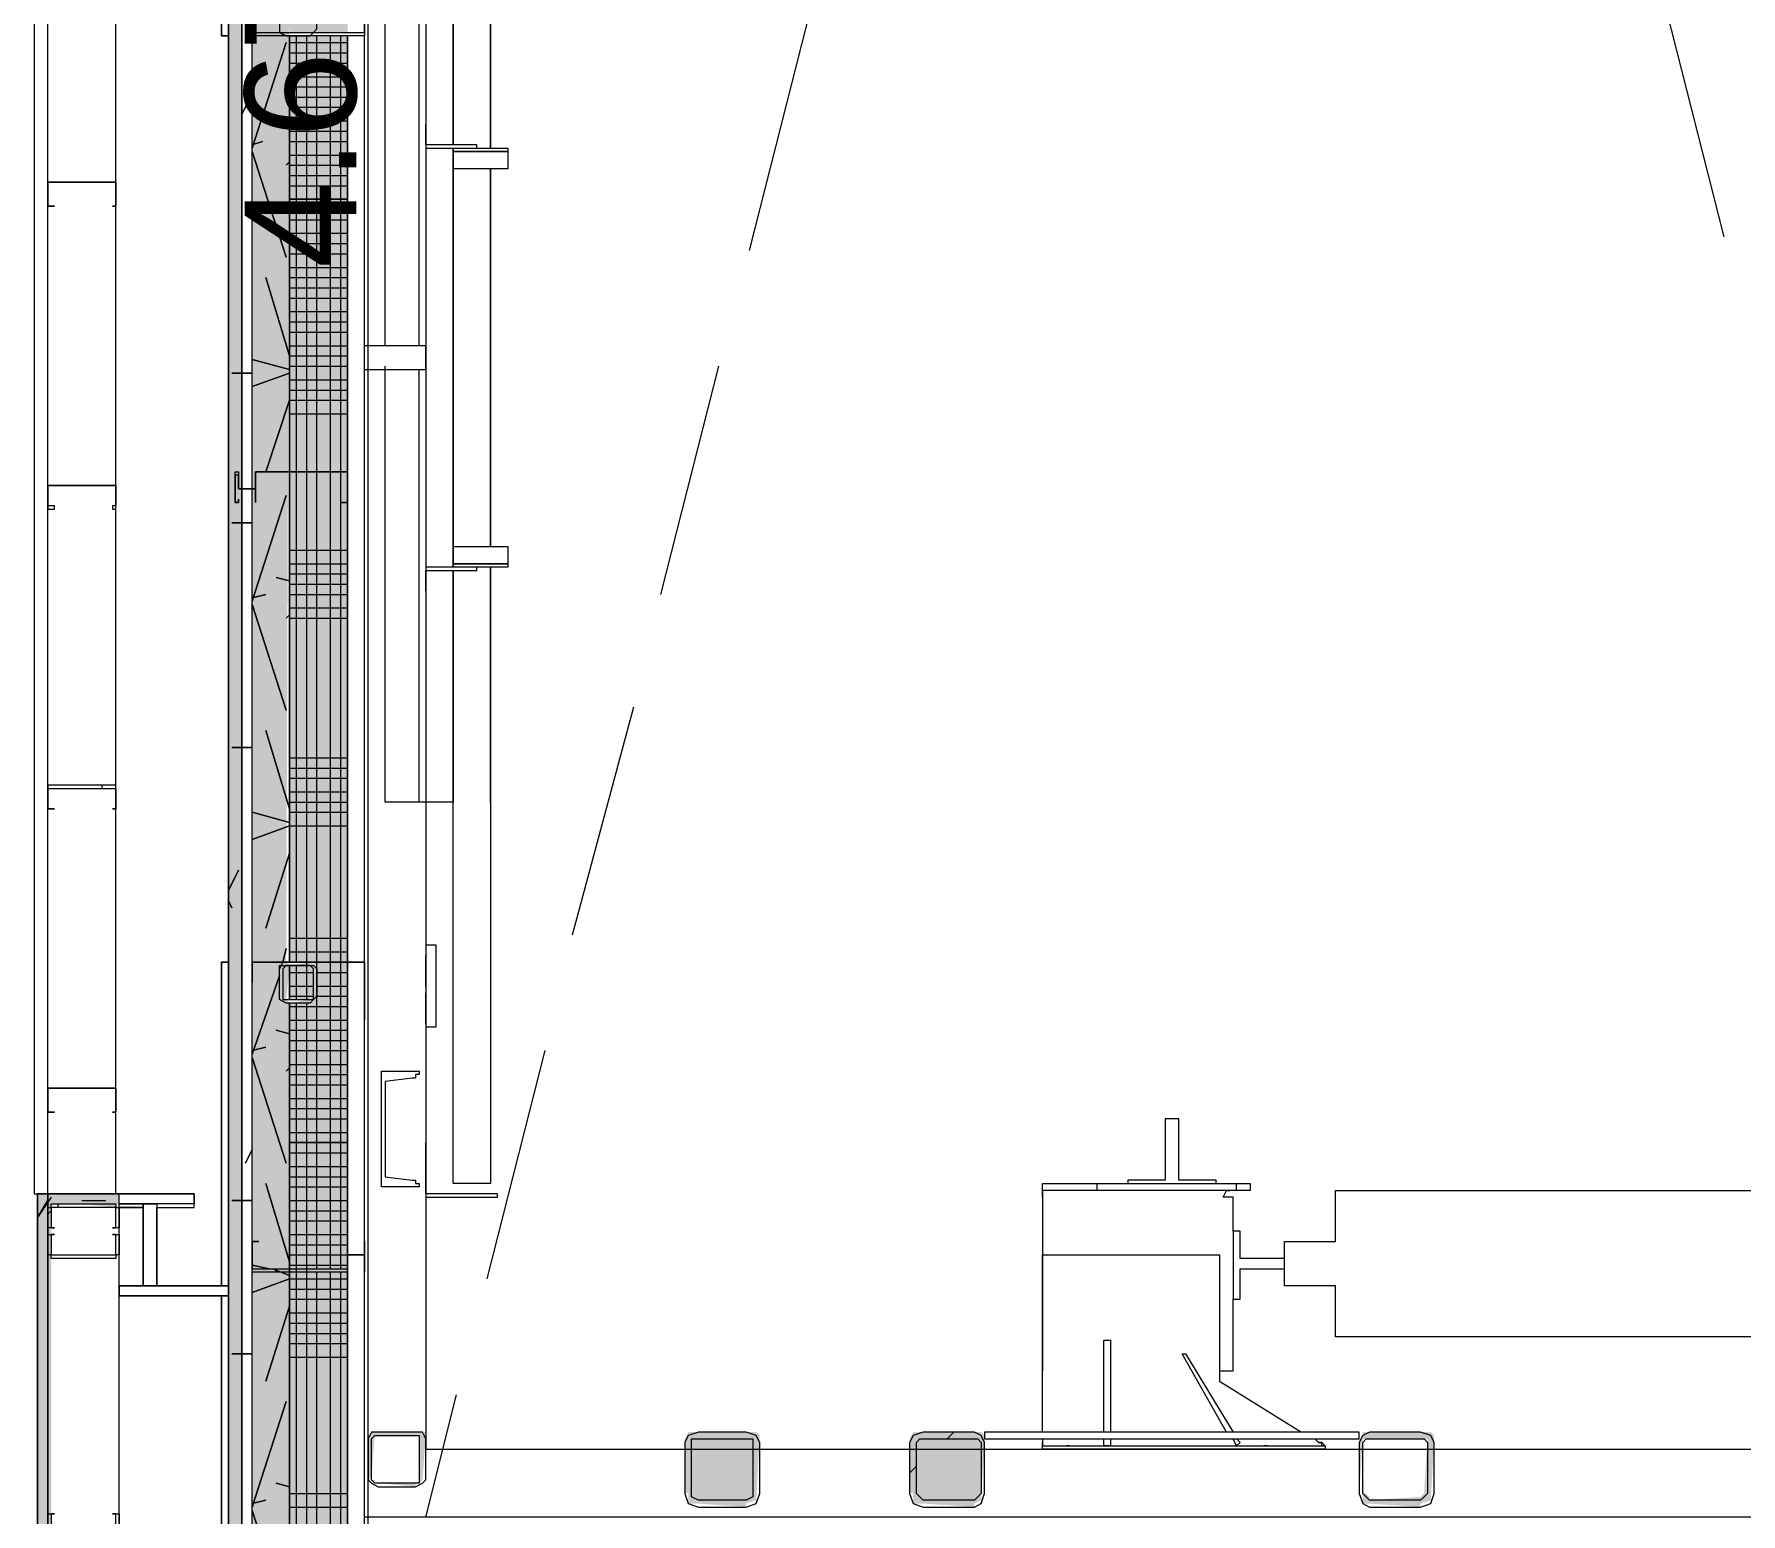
# Model space of a CAD drawing. Header units: metres. Extents: x -2 to 237, y -8 to 52.
# Drawn here: x 41.141 to 43.437, y 24.779 to 26.77 of the extents above; entities that cross this region are included whole.
import ezdxf

# ---------------------------------------------------------------- set-up
doc = ezdxf.new("R2010")
doc.units = ezdxf.units.M
doc.layers.add('HVAC - Ductos', color=5, linetype='Continuous', lineweight=0)
doc.layers.add('PDF3_Text', color=7, linetype='Continuous', lineweight=0)
doc.layers.add('PDF3_Geometry', color=7, linetype='Continuous', lineweight=0, true_color=0xaaaaaa)
doc.layers.add('PDF3_Solid Fills', color=7, linetype='Continuous', lineweight=0, true_color=0xffffff)
doc.styles.add('PDF Helvetica', font='')
doc.styles.get('PDF Helvetica').set_extended_font_data('Helvetica')

msp = doc.modelspace()

# ---------------------------------------------------------------- hatches: boundary and pattern name
at = {"layer": 'PDF3_Solid Fills', "lineweight": 0, "transparency": 33554559}
for points in [[(41.4202, 24.0086), (41.4202, 34.1699), (41.4019, 34.1699), (41.4019, 24.0086)], [(41.4843, 24.0728), (41.4843, 25.4661), (41.4798, 25.4707), (41.4843, 25.5166), (41.4798, 25.5211), (41.4843, 26.8182), (41.4798, 26.8228), (41.4843, 28.3353), (41.4798, 28.3399), (41.4843, 29.5499), (41.4798, 29.5545), (41.4843, 29.5958), (41.4798, 29.6004), (41.4843, 31.0578), (41.4798, 31.0624), (41.4843, 31.1037), (41.4798, 31.1083), (41.4843, 32.3595), (41.4798, 32.3641), (41.4843, 32.4053), (41.4798, 32.4099), (41.4843, 34.1012), (41.4339, 34.1012), (41.4339, 24.0728)], [(41.4843, 24.0728), (41.4843, 25.4661), (41.4798, 25.4707), (41.4843, 25.5166), (41.4798, 25.5211), (41.4843, 26.8182), (41.4798, 26.8228), (41.4843, 28.3353), (41.4798, 28.3399), (41.4843, 29.5499), (41.4798, 29.5545), (41.4843, 29.5958), (41.4798, 29.6004), (41.4843, 31.0578), (41.4798, 31.0624), (41.4843, 31.1037), (41.4798, 31.1083), (41.4843, 32.3595), (41.4798, 32.3641), (41.4843, 32.4053), (41.4798, 32.4099), (41.4843, 34.1012), (41.4339, 34.1012), (41.4339, 24.0728)], [(41.1635, 25.1957), (41.2551, 25.1957), (41.2551, 25.2094), (41.1452, 25.2094), (41.1452, 23.9948), (41.2506, 23.9948), (41.2506, 24.0086), (41.1635, 24.0086)], [(42.1168, 24.884), (42.1122, 24.8886), (42.0206, 24.8886), (42.016, 24.8794), (42.016, 24.8061), (42.0206, 24.8061), (42.0206, 24.7924), (42.0344, 24.7924), (42.0985, 24.7878), (42.0985, 24.7924), (42.1122, 24.797)], [(42.4194, 24.884), (42.4148, 24.8886), (42.3231, 24.8886), (42.3185, 24.8794), (42.3185, 24.8061), (42.3231, 24.8061), (42.3231, 24.7924), (42.3369, 24.7924), (42.4056, 24.7878), (42.4056, 24.7924), (42.4148, 24.797)]]:
    msp.add_hatch(color=256, dxfattribs=at).paths.add_polyline_path(points)
h = msp.add_hatch(color=256, dxfattribs=at)
h.paths.add_polyline_path([(41.5119, 29.6004), (41.4843, 29.5958), (41.4843, 29.5545), (41.5119, 29.5545), (41.4843, 29.5499), (41.4843, 28.3399), (41.5119, 28.3399), (41.4843, 28.3353), (41.4843, 26.8228), (41.5119, 26.8228), (41.4843, 26.8182), (41.4843, 26.7724), (41.5622, 26.7724), (41.5622, 34.0279), (41.4843, 34.0279), (41.4843, 32.4099), (41.5119, 32.4099), (41.4843, 32.4053), (41.4843, 32.3641), (41.5119, 32.3641), (41.4843, 32.3595), (41.4843, 31.1083), (41.5119, 31.1083), (41.4843, 31.1037), (41.4843, 31.0624), (41.5119, 31.0624), (41.4843, 31.0578), (41.4843, 29.6004)])
h.paths.add_polyline_path([(41.5119, 25.4707), (41.4843, 25.4661), (41.4843, 24.1506), (41.5622, 24.1506), (41.5622, 26.7678), (41.4843, 26.7678), (41.4843, 25.5211), (41.5119, 25.5211), (41.4843, 25.5166), (41.4843, 25.4707)])
h = msp.add_hatch(color=256, dxfattribs=at)
h.paths.add_polyline_path([(41.5119, 29.6004), (41.4843, 29.5958), (41.4843, 29.5545), (41.5119, 29.5545), (41.4843, 29.5499), (41.4843, 28.3399), (41.5119, 28.3399), (41.4843, 28.3353), (41.4843, 26.8228), (41.5119, 26.8228), (41.4843, 26.8182), (41.4843, 26.7724), (41.5622, 26.7724), (41.5622, 34.0279), (41.4843, 34.0279), (41.4843, 32.4099), (41.5119, 32.4099), (41.4843, 32.4053), (41.4843, 32.3641), (41.5119, 32.3641), (41.4843, 32.3595), (41.4843, 31.1083), (41.5119, 31.1083), (41.4843, 31.1037), (41.4843, 31.0624), (41.5119, 31.0624), (41.4843, 31.0578), (41.4843, 29.6004)])
h.paths.add_polyline_path([(41.5119, 25.4707), (41.4843, 25.4661), (41.4843, 24.1506), (41.5622, 24.1506), (41.5622, 26.7678), (41.4843, 26.7678), (41.4843, 25.5211), (41.5119, 25.5211), (41.4843, 25.5166), (41.4843, 25.4707)])
h = msp.add_hatch(color=256, dxfattribs=at)
h.paths.add_polyline_path([(41.2506, 25.1911), (41.2506, 25.1957), (41.2048, 25.1957)])
h.paths.add_polyline_path([(41.1635, 25.1911), (41.1589, 25.1911), (41.1589, 25.1636), (41.1589, 25.1636)])
h = msp.add_hatch(color=256, dxfattribs=at)
h.paths.add_polyline_path([(41.5943, 24.8244), (41.5989, 24.8198), (41.5989, 24.8244)])
h.paths.add_polyline_path([(41.6631, 24.8244), (41.6677, 24.888), (41.6677, 24.8886), (41.5943, 24.8886), (41.5898, 24.884), (41.5898, 24.8244), (41.5943, 24.829), (41.5989, 24.884), (41.6585, 24.884), (41.6585, 24.8198)])
h.paths.add_polyline_path([(41.6035, 24.8198), (41.6537, 24.8153), (41.6539, 24.8153), (41.6539, 24.8198)])
h = msp.add_hatch(color=256, dxfattribs=at)
h.paths.add_polyline_path([(42.9281, 24.8794), (42.9235, 24.8794), (42.9235, 24.8061)])
h.paths.add_polyline_path([(43.0244, 24.884), (43.0198, 24.8886), (42.9281, 24.8886), (42.9281, 24.8794), (43.0152, 24.8794), (43.0106, 24.8061), (43.006, 24.8015), (42.9372, 24.797), (42.9372, 24.8015), (42.9327, 24.8061), (42.9281, 24.8061), (42.9281, 24.7924), (42.9372, 24.7924), (43.006, 24.7878), (43.006, 24.7924), (43.0198, 24.797)])

# ---------------------------------------------------------------- linework, layer by layer
at = {"layer": 'HVAC - Ductos', "lineweight": 0}
msp.add_lwpolyline([(41.5898, 24.2057), (41.5898, 29.1099), (41.5898, 33.8812)], dxfattribs=at)
at = {"layer": 'PDF3_Geometry', "lineweight": 0}
for points in [[(41.2506, 32.6575), (41.2506, 32.6757), (41.2552, 32.6757), (41.2552, 34.1653), (41.2552, 34.1837), (41.2552, 34.1653), (41.2552, 32.6849), (41.2552, 32.6712), (41.2552, 32.6666), (41.1452, 32.6666), (41.1452, 34.1837), (41.1589, 34.1837), (41.1452, 34.1837), (41.1452, 32.6757), (41.1406, 32.6757), (41.1406, 25.2094), (41.2506, 25.2094), (41.2506, 25.3194)], [(41.5119, 34.1837), (41.4019, 34.1837), (41.4019, 34.005), (41.4019, 24.1736), (41.4019, 23.9902), (44.8348, 23.9902), (45.4077, 23.9902), (45.4077, 24.0086), (44.8623, 24.0086)], [(41.4019, 23.9948), (41.4019, 34.1837), (41.4019, 23.9948)], [(44.8348, 24.0086), (41.4202, 24.0086), (41.4202, 24.0224), (41.5852, 24.0224), (42.1627, 24.0224), (41.5852, 24.0224), (41.4339, 24.0224), (41.4339, 24.0728), (41.4339, 24.1736), (41.4339, 34.005), (41.4339, 34.1012), (41.4339, 34.1516), (42.1214, 34.1516), (41.4202, 34.1516), (41.4202, 34.1699), (44.8027, 34.1699), (44.8027, 34.1516), (44.601, 34.1516)], [(45.7882, 24.0086), (45.7882, 23.9902), (45.4077, 23.9902), (45.4077, 24.0086), (44.8348, 24.0086), (44.8348, 23.9948), (44.8348, 23.9994), (44.8348, 24.0086), (41.4202, 24.0086), (41.4202, 24.0224), (41.4202, 24.1736), (41.4202, 34.005), (41.4202, 34.1516), (41.4202, 34.1699), (44.6515, 34.1699), (44.8027, 34.1699), (44.8165, 34.1699)], [(42.1627, 24.0224), (41.5852, 24.0224), (41.4339, 24.0224), (41.4339, 24.0728), (41.5852, 24.0728), (44.6515, 24.0728), (44.8348, 24.0728), (44.8348, 24.0224), (44.8348, 24.0728), (44.6515, 24.0728), (41.5852, 24.0728), (41.4843, 24.0728), (41.4843, 24.1506), (41.4843, 24.1736), (41.4843, 24.4944), (41.4843, 24.0728), (41.4339, 24.0728), (41.4339, 34.1012), (41.4843, 34.1012), (41.4843, 33.5375), (41.4843, 32.9279), (41.4843, 32.4099)], [(44.6515, 34.0279), (44.6515, 24.1736), (44.6744, 24.1736), (44.6744, 24.3799), (44.6744, 24.1736), (44.6744, 24.1506), (44.6515, 24.1506), (41.5852, 24.1506), (41.5622, 24.1506), (41.5622, 24.1736), (41.5852, 24.1736), (41.5852, 25.4432)], [(41.4019, 34.005), (41.4019, 24.1736)], [(41.2552, 25.1957), (41.2872, 25.1957), (41.2872, 25.1911), (41.2552, 25.1911), (41.2552, 25.2094), (41.1589, 25.2094), (41.1589, 32.6757), (41.1452, 32.6757)], [(41.4019, 26.7678), (41.4019, 28.3399), (41.4019, 26.7678)], [(41.4019, 26.7678), (41.4019, 28.3399), (41.4019, 26.7678)], [(41.4019, 26.7678), (41.4019, 28.3399), (41.4019, 26.7678)], [(41.4019, 26.7678), (41.4019, 28.3399), (41.4019, 26.7678)], [(41.7548, 26.919), (41.7548, 26.6166), (41.7548, 27.4461), (41.7043, 27.4461), (41.7043, 26.6211), (41.7043, 26.9374), (41.6585, 26.9374), (41.6585, 26.887)], [(41.6585, 26.3507), (41.6585, 26.9374), (41.7043, 26.9374), (41.7043, 27.4094)], [(41.7548, 26.9328), (41.7548, 26.6166), (41.7548, 27.4094)], [(41.2506, 26.5661), (41.2506, 26.942)], [(41.6127, 26.3507), (41.6127, 26.8686)], [(43.336, 26.8044), (43.414, 26.4974)], [(42.1031, 26.479), (42.181, 26.7862)], [(41.4843, 24.4944), (41.4843, 24.1506), (41.5622, 24.1506), (41.5622, 25.5211), (41.5622, 26.1811), (41.5622, 26.7678)], [(41.4843, 25.5211), (41.4843, 26.1811), (41.4843, 26.7678)], [(41.5852, 24.609), (41.5852, 24.5906), (41.5852, 24.609), (41.5852, 24.6228), (41.5622, 24.6228), (41.5622, 24.1736), (41.5622, 25.5211), (41.5622, 26.1811), (41.5622, 26.7678), (41.5622, 26.1811), (41.5622, 25.5211), (41.5622, 24.7511), (41.5852, 24.7511)], [(41.5852, 25.5211), (41.5852, 26.7678)], [(41.5852, 25.5211), (41.5852, 26.7678)], [(41.7548, 26.0803), (41.7548, 26.589)], [(41.7548, 26.589), (41.7548, 26.0803)], [(41.2506, 26.1628), (41.2506, 26.5386)], [(41.6677, 26.3461), (41.6677, 26.3416), (41.6677, 26.337), (41.6677, 26.3324), (41.6677, 26.3278), (41.6677, 26.3324), (41.6677, 26.337), (41.6677, 26.3416), (41.6677, 26.3461), (41.6677, 26.3507), (41.5852, 26.3507)], [(41.5852, 26.3186), (41.6677, 26.3186), (41.6677, 26.3232), (41.6677, 26.3278), (41.6677, 26.3232)], [(41.6585, 25.7366), (41.6127, 25.7366), (41.6127, 26.3232)], [(41.7043, 25.2598), (41.7043, 25.7366), (41.6585, 25.7366), (41.6585, 26.3186)], [(41.7548, 26.337), (41.7548, 26.3232)], [(41.9839, 26.0161), (42.0619, 26.3232)], [(41.5302, 26.1811), (41.5348, 26.1811)], [(41.2506, 25.7549), (41.2506, 26.1307)], [(41.7548, 25.7366), (41.7548, 26.0528), (41.7548, 25.2232), (41.7043, 25.2232), (41.7043, 26.0482), (41.7043, 25.7366), (41.6585, 25.7366), (41.6585, 25.787)], [(41.7548, 25.7503), (41.7548, 26.0528), (41.7548, 25.7549), (41.7548, 26.0528), (41.7548, 25.2598)], [(41.8648, 25.5578), (41.9473, 25.8648)], [(41.2506, 25.3515), (41.2506, 25.7274)], [(41.6677, 25.544), (41.6677, 25.434)], [(41.4019, 25.0857), (41.4019, 25.5211), (41.4019, 25.0857)], [(41.4019, 25.0857), (41.4019, 25.5211), (41.4019, 25.0857)], [(41.4019, 25.0857), (41.4019, 25.5211), (41.4019, 25.0857)], [(41.4019, 25.0857), (41.4019, 25.5211), (41.4019, 25.0857)], [(41.4843, 25.4707), (41.4843, 25.5166)], [(41.6677, 25.4936), (41.6677, 25.489), (41.6677, 25.4936), (41.6677, 25.5257), (41.6677, 25.5302), (41.6677, 25.5257)], [(41.6677, 25.4432), (41.6677, 25.4386), (41.6677, 25.4432), (41.6677, 25.4753), (41.6677, 25.4799), (41.6677, 25.4753)], [(41.4843, 24.499), (41.4843, 25.1086), (41.4843, 25.4661)], [(43.8585, 24.774), (41.5852, 24.774), (41.5852, 25.4432)], [(41.7502, 25.0948), (41.8281, 25.402)], [(41.6677, 25.269), (41.6677, 25.2324), (41.6677, 25.269)], [(41.6677, 25.2324), (41.6677, 25.269)], [(41.6677, 25.2324), (41.6677, 25.269)], [(42.4973, 25.2049), (42.4973, 25.2186), (42.4973, 25.2232), (42.5064, 25.2232), (42.5706, 25.2232), (42.5706, 25.214)], [(42.7539, 25.159), (42.7539, 25.2049), (42.7494, 25.2049), (42.7448, 25.2049), (42.7402, 25.2049), (42.7448, 25.214), (42.7494, 25.214), (42.6898, 25.214), (42.6302, 25.214), (42.5706, 25.214), (42.5064, 25.214), (42.4973, 25.214), (42.4973, 25.2232), (42.5706, 25.2232), (42.7585, 25.2232), (42.7769, 25.2232), (42.7769, 25.214), (42.7585, 25.214), (42.5706, 25.214), (42.4973, 25.214), (42.4973, 25.2049), (42.4973, 24.9711)], [(42.7585, 25.214), (42.7585, 25.2232)], [(41.2552, 23.9948), (41.1589, 23.9948), (41.1452, 23.9948), (41.1452, 25.2094), (41.1589, 25.2094), (41.2552, 25.2094)], [(41.1452, 25.2094), (41.1452, 23.9948), (41.1452, 25.2094)], [(41.1589, 24.0086), (41.1589, 25.1911)], [(41.2552, 25.1911), (41.2872, 25.1911), (41.2872, 25.0857), (41.2872, 25.1911), (41.2872, 25.0857), (41.2552, 25.0857), (41.2552, 25.072), (41.4019, 25.072), (41.4019, 25.0857), (41.3056, 25.0857), (41.3056, 25.1911), (41.356, 25.1911), (41.356, 25.2094), (41.356, 25.1957), (41.3056, 25.1957), (41.3056, 25.1911), (41.356, 25.1911), (41.356, 25.1957), (41.2552, 25.1957), (41.2552, 25.2094), (41.356, 25.2094), (41.2552, 25.2094), (41.2506, 25.2094)], [(42.4973, 24.8886), (42.4973, 25.127), (42.7356, 25.127), (42.7356, 24.9574), (42.8456, 24.8886)], [(41.466, 25.104), (41.466, 25.1086)], [(41.5852, 25.1086), (41.5852, 25.104), (41.5852, 25.1086)], [(41.4019, 25.072), (41.4019, 23.9948), (41.4019, 25.072), (41.2552, 25.072), (41.2552, 25.0857), (41.2872, 25.0857), (41.3056, 25.0857), (41.4019, 25.0857)], [(41.2552, 25.072), (41.4019, 25.072), (41.2552, 25.072)], [(41.4019, 24.0086), (41.4019, 23.9948), (41.4019, 25.072), (41.4019, 23.9948), (41.4019, 23.9902), (41.4019, 23.9948), (41.4019, 24.0086), (41.4019, 24.1736), (41.4019, 24.0086), (41.4019, 23.9948), (41.4019, 25.072), (41.4019, 23.9948), (41.5119, 23.9948), (41.4019, 23.9948), (41.4019, 24.0086), (44.8348, 24.0086), (44.8348, 23.9948), (41.9106, 23.9948), (44.8348, 23.9948), (44.8348, 23.9902), (44.8348, 23.9948), (44.8348, 23.9994), (45.3619, 23.9994), (45.3619, 24.1094)], [(42.7356, 24.9711), (42.7402, 24.9711), (42.7448, 24.9711), (42.7494, 24.9711), (42.7539, 24.9711), (42.7539, 25.0674)], [(42.5798, 24.8886), (42.5798, 25.0124), (42.5889, 25.0124), (42.5889, 24.8886)], [(42.7448, 24.8886), (42.6852, 24.994), (42.6898, 24.994), (42.7539, 24.8886)], [(41.6677, 24.774), (41.7089, 24.939)], [(42.3689, 24.8794), (42.3781, 24.8886)], [(42.4973, 24.8794), (42.4973, 24.8748), (42.4973, 24.8702), (42.8777, 24.8702), (42.8777, 24.8657), (42.4973, 24.8657), (42.4973, 24.8702), (42.4973, 24.8748)], [(42.5294, 24.8702), (42.5339, 24.8702), (42.5294, 24.8702)], [(42.5889, 24.8794), (42.5889, 24.8702), (42.5798, 24.8702), (42.5798, 24.8794)], [(42.7585, 24.8794), (42.7631, 24.8748), (42.7585, 24.8702), (42.7539, 24.8794)], [(42.7998, 24.8702), (42.7952, 24.8702), (42.7998, 24.8702)], [(42.7998, 24.8702), (42.841, 24.8702)], [(42.5294, 24.8657), (42.5339, 24.8657), (42.5294, 24.8657)], [(42.841, 24.8657), (42.7998, 24.8657), (42.7952, 24.8657), (42.7998, 24.8657)], [(42.3185, 24.8336), (42.3277, 24.8428)]]:
    msp.add_lwpolyline(points, dxfattribs=at)
for points in [[(41.4202, 24.0086), (41.4202, 34.1699), (41.4019, 34.1699), (41.4019, 24.0086)], [(41.4202, 34.1516), (41.4202, 24.0224), (41.4339, 24.0224), (41.4339, 34.1516)], [(41.3927, 26.7678), (41.3927, 28.3399)], [(41.3927, 26.7678), (41.3927, 28.3399)], [(41.6677, 27.5653), (41.6677, 24.8657), (43.8585, 24.8657), (43.8585, 27.5653), (41.6677, 27.5653), (41.6677, 24.8657), (43.8585, 24.8657), (43.8585, 27.5653)], [(41.7548, 26.6166), (41.7548, 26.919)], [(41.4339, 26.7953), (41.4385, 26.7953), (41.4385, 26.7724), (41.5852, 26.7724), (41.5852, 26.8457), (41.5852, 26.7678), (41.4339, 26.7678)], [(41.4706, 26.8136), (41.4706, 26.777), (41.4706, 26.7724), (41.4798, 26.7678), (41.5119, 26.7678), (41.5165, 26.7724), (41.5211, 26.777), (41.5211, 26.8136), (41.5165, 26.8182), (41.5119, 26.8228), (41.4798, 26.8228), (41.4706, 26.8182)], [(41.3973, 26.7678), (41.3927, 26.7678), (41.3973, 26.7678), (41.4019, 26.7678), (41.3973, 26.7678), (41.3927, 26.7678)], [(41.4843, 25.5211), (41.4843, 26.1811), (41.4843, 26.7678), (41.4843, 26.1811)], [(41.7364, 26.6166), (41.7364, 26.6211), (41.6677, 26.6211), (41.6677, 26.6486), (41.6677, 26.6166)], [(41.7777, 26.589), (41.7043, 26.589), (41.7043, 26.612), (41.7043, 26.6166), (41.7777, 26.6166), (41.7777, 26.612)], [(41.7043, 26.6166), (41.7043, 26.0528)], [(41.7777, 26.612), (41.7043, 26.612)], [(41.2506, 26.5386), (41.2506, 26.5661), (41.2506, 26.5707), (41.1589, 26.5707), (41.1589, 26.5661), (41.1589, 26.5386), (41.1681, 26.5386), (41.1589, 26.5386), (41.1589, 26.5661), (41.1589, 26.5707), (41.2506, 26.5707), (41.2506, 26.5661), (41.2506, 26.5386), (41.2461, 26.5386)], [(41.7548, 26.337), (41.7548, 26.589)], [(41.7548, 26.0803), (41.7548, 26.589), (41.7548, 26.337), (41.7548, 26.0803), (41.7548, 26.3324)], [(41.4385, 26.1582), (41.4156, 26.1582), (41.4156, 26.1628), (41.4156, 26.1766), (41.411, 26.1766), (41.411, 26.1398), (41.4156, 26.1398), (41.4156, 26.1444), (41.4156, 26.1398), (41.411, 26.1398), (41.411, 26.1811), (41.4156, 26.1811), (41.4156, 26.1628), (41.4156, 26.1582), (41.4385, 26.1582), (41.4385, 26.1811), (41.5622, 26.1811), (41.5622, 26.1398), (41.5531, 26.1398), (41.5622, 26.1398), (41.5622, 26.1811), (41.4385, 26.1811), (41.4385, 26.1398)], [(41.2506, 26.1307), (41.2506, 26.1628), (41.1589, 26.1628), (41.1589, 26.1307), (41.1681, 26.1307), (41.1681, 26.1353), (41.1589, 26.1353), (41.1589, 26.1628), (41.2506, 26.1628), (41.2506, 26.1353), (41.2461, 26.1353), (41.2461, 26.1307)], [(41.7043, 26.0803), (41.7777, 26.0803), (41.7777, 26.0574), (41.7777, 26.0528), (41.7043, 26.0528), (41.7043, 26.0574)], [(41.7364, 26.0528), (41.6677, 26.0528), (41.6677, 26.0207), (41.6677, 26.0482), (41.7364, 26.0482)], [(41.7043, 26.0574), (41.7777, 26.0574)], [(41.2506, 25.7274), (41.2506, 25.7549), (41.2506, 25.7594), (41.1589, 25.7594), (41.1589, 25.7549), (41.1589, 25.7274), (41.1681, 25.7274), (41.1589, 25.7274), (41.1589, 25.7549), (41.2506, 25.7549), (41.2506, 25.7274), (41.2461, 25.7274)], [(41.6814, 25.434), (41.6814, 25.544), (41.6723, 25.544), (41.6677, 25.544), (41.6677, 25.434), (41.6723, 25.434)], [(41.3927, 25.0857), (41.3927, 25.5211)], [(41.4019, 25.5211), (41.3973, 25.5211), (41.3927, 25.5211), (41.3973, 25.5211), (41.3927, 25.5211), (41.3973, 25.5211)], [(41.3927, 25.0857), (41.3927, 25.5211)], [(41.4339, 25.5211), (41.4339, 25.4936), (41.4339, 25.5211), (41.5852, 25.5211), (41.5852, 25.4432), (41.5852, 25.5211)], [(41.4706, 25.512), (41.4706, 25.5166), (41.4798, 25.5166), (41.5119, 25.5166), (41.5165, 25.5166), (41.5211, 25.512), (41.5211, 25.4753), (41.5165, 25.4707), (41.5119, 25.4661), (41.4798, 25.4661), (41.4706, 25.4707), (41.4706, 25.4753)], [(41.4798, 25.4707), (41.5119, 25.4707), (41.5165, 25.4707), (41.5165, 25.4753), (41.5165, 25.512), (41.5119, 25.5166), (41.4798, 25.5166), (41.4752, 25.512), (41.4752, 25.4753), (41.4752, 25.4707)], [(41.4843, 25.4707), (41.4843, 25.5166)], [(41.4843, 24.499), (41.4843, 25.1086), (41.4843, 25.4661), (41.4843, 25.1086)], [(41.6585, 25.3744), (41.6585, 25.3698), (41.6539, 25.3698), (41.6539, 25.3652), (41.6493, 25.3652), (41.6127, 25.3607), (41.6127, 25.2324), (41.6493, 25.2278), (41.6539, 25.2278), (41.6539, 25.2232), (41.6585, 25.2232), (41.6585, 25.2186), (41.6081, 25.2186), (41.6081, 25.3744)], [(41.2506, 25.3194), (41.2506, 25.3515), (41.1589, 25.3515), (41.1589, 25.3194), (41.1681, 25.3194), (41.1589, 25.3194), (41.1589, 25.3515), (41.2506, 25.3515), (41.2506, 25.3194), (41.2461, 25.3194)], [(42.6622, 25.3103), (42.6622, 25.2278), (42.6119, 25.2278), (42.6119, 25.2232), (42.731, 25.2232), (42.731, 25.2278), (42.6806, 25.2278), (42.6806, 25.3103)], [(41.7639, 25.2049), (41.7639, 25.2094), (41.6677, 25.2094), (41.6677, 25.2782), (41.6677, 25.2049)], [(41.6677, 25.2324), (41.6677, 25.269)], [(41.6677, 25.269), (41.6677, 25.2324)], [(42.8915, 25.1452), (42.8915, 25.214), (43.6019, 25.214), (43.6019, 25.1452), (43.6752, 25.1452), (43.6752, 25.0857), (43.6019, 25.0857), (43.6019, 25.017), (42.8915, 25.017), (42.8915, 25.0857), (42.8227, 25.0857), (42.8227, 25.1452)], [(41.1452, 23.8848), (41.9289, 23.8848), (41.9289, 23.9948), (41.9106, 23.9948), (41.2552, 23.9948), (41.2552, 24.0086), (41.2552, 25.1911), (41.2552, 25.2094), (41.1452, 25.2094), (41.1452, 23.9948)], [(41.1589, 25.2094), (41.1452, 25.2094), (41.1452, 23.9948), (41.1589, 23.9948)], [(41.2552, 25.2094), (41.1589, 25.2094), (41.1589, 23.9948), (41.2552, 23.9948)], [(41.1589, 25.1911), (41.1635, 25.1911), (41.1635, 25.1957), (41.2506, 25.1957), (41.2506, 25.1911), (41.2552, 25.1911), (41.2552, 25.1636), (41.2461, 25.1636), (41.2506, 25.1636), (41.2506, 25.1911), (41.1635, 25.1911), (41.1635, 25.1636), (41.1681, 25.1636), (41.1589, 25.1636)], [(41.2872, 25.0857), (41.2872, 25.1957), (41.3056, 25.1957), (41.3056, 25.0857)], [(41.2552, 25.127), (41.2506, 25.127), (41.2506, 25.1224), (41.1635, 25.1224), (41.1635, 25.127), (41.1589, 25.127), (41.1589, 25.1544), (41.1681, 25.1544), (41.1635, 25.1544), (41.1635, 25.127), (41.2506, 25.127), (41.2506, 25.1544), (41.2461, 25.1544), (41.2552, 25.1544)], [(41.5622, 25.127), (41.5852, 25.127), (41.5852, 25.1086), (41.5852, 25.1452), (41.5852, 25.1407), (41.5852, 25.1452), (41.5852, 25.1086), (41.5852, 25.127), (41.5806, 25.127), (41.5622, 25.127), (41.5622, 25.1086), (41.5622, 25.104), (41.4339, 25.104), (41.4339, 25.1086), (41.4339, 25.1452), (41.4431, 25.1452), (41.4339, 25.1452), (41.4339, 25.1086), (41.5622, 25.1086), (41.5622, 25.1452)], [(42.8227, 25.1086), (42.8227, 25.1224), (42.7631, 25.1224), (42.7631, 25.159), (42.7539, 25.159), (42.7539, 25.0674), (42.7631, 25.0674), (42.7631, 25.1086)], [(41.3927, 23.9948), (41.3927, 25.072)], [(41.3927, 23.9948), (41.3927, 25.072)], [(41.4019, 23.9948), (41.4019, 25.072)], [(41.5898, 24.8244), (41.5943, 24.8198), (41.6035, 24.8152), (41.6539, 24.8152), (41.6631, 24.8198), (41.6677, 24.8244), (41.6677, 24.8794), (41.6631, 24.8886), (41.6539, 24.8886), (41.6035, 24.8886), (41.5943, 24.8886), (41.5898, 24.8794)], [(41.6539, 24.8198), (41.6035, 24.8198), (41.5989, 24.8198), (41.5943, 24.8244), (41.5943, 24.8794), (41.5989, 24.884), (41.6035, 24.884), (41.6539, 24.884), (41.6585, 24.884), (41.6585, 24.8794), (41.6585, 24.8244), (41.6585, 24.8198)], [(42.1168, 24.8748), (42.1122, 24.884), (42.0985, 24.8886), (42.0344, 24.8886), (42.0206, 24.884), (42.016, 24.8748), (42.016, 24.8061), (42.0206, 24.7924), (42.0344, 24.7878), (42.0985, 24.7878), (42.1122, 24.7924), (42.1168, 24.8061)], [(42.0344, 24.8794), (42.0985, 24.8794), (42.1077, 24.8794), (42.1077, 24.8748), (42.1077, 24.8061), (42.1077, 24.8015), (42.0985, 24.797), (42.0344, 24.797), (42.0252, 24.8015), (42.0252, 24.8061), (42.0252, 24.8748), (42.0252, 24.8794)], [(42.4194, 24.8748), (42.4148, 24.884), (42.4056, 24.8886), (42.3369, 24.8886), (42.3231, 24.884), (42.3185, 24.8748), (42.3185, 24.8061), (42.3231, 24.7924), (42.3369, 24.7878), (42.4056, 24.7878), (42.4148, 24.7924), (42.4194, 24.8061)], [(42.3369, 24.8794), (42.4056, 24.8794), (42.4102, 24.8794), (42.4148, 24.8748), (42.4148, 24.8061), (42.4102, 24.8015), (42.4056, 24.797), (42.3369, 24.797), (42.3323, 24.8015), (42.3277, 24.8061), (42.3277, 24.8748), (42.3323, 24.8794)], [(42.9235, 24.8886), (42.4194, 24.8886), (42.4194, 24.8794), (42.9235, 24.8794)], [(42.8777, 24.8702), (42.8731, 24.8702), (42.8731, 24.8748), (42.8685, 24.8748), (42.8639, 24.8794), (42.8685, 24.8748), (42.8731, 24.8748)], [(43.0244, 24.8748), (43.0198, 24.884), (43.006, 24.8886), (42.9372, 24.8886), (42.9281, 24.884), (42.9235, 24.8748), (42.9235, 24.8061), (42.9281, 24.7924), (42.9372, 24.7878), (43.006, 24.7878), (43.0198, 24.7924), (43.0244, 24.8061)], [(42.9372, 24.8794), (43.006, 24.8794), (43.0106, 24.8794), (43.0152, 24.8748), (43.0152, 24.8061), (43.0106, 24.8015), (43.006, 24.797), (42.9372, 24.797), (42.9327, 24.8015), (42.9281, 24.8061), (42.9281, 24.8748), (42.9327, 24.8794)], [(41.2552, 24.7465), (41.2506, 24.7465), (41.1635, 24.7465), (41.1589, 24.7465), (41.1589, 24.7786), (41.1681, 24.7786), (41.1635, 24.7786), (41.1635, 24.7465), (41.2506, 24.7465), (41.2506, 24.7786), (41.2461, 24.7786), (41.2552, 24.7786)]]:
    msp.add_lwpolyline(points, close=True, dxfattribs=at)
at = {"layer": 'PDF3_Geometry', "color": 254, "lineweight": 0, "true_color": 0xdddddd}
for points in [[(41.4798, 26.7586), (41.4339, 26.6166)], [(41.466, 26.6486), (41.4843, 26.644)], [(41.4477, 26.6257), (41.4339, 26.6211)], [(41.4339, 26.612), (41.4798, 26.4698)], [(41.4843, 26.5982), (41.4798, 26.5936)], [(41.4523, 26.4424), (41.4843, 26.337)], [(41.4339, 26.3324), (41.4843, 26.3186)], [(41.4843, 26.314), (41.4339, 26.2957)], [(41.4843, 26.2774), (41.4523, 26.1811)], [(41.4798, 26.149), (41.4339, 26.007)], [(41.466, 26.039), (41.4843, 26.0344)], [(41.4523, 26.0161), (41.4339, 26.0116)], [(41.4339, 26.0024), (41.4798, 25.8603)], [(41.4843, 25.9886), (41.4798, 25.984)], [(41.4523, 25.8328), (41.4843, 25.7274)], [(41.4339, 25.7228), (41.4843, 25.709)], [(41.4843, 25.7044), (41.4339, 25.6861)], [(41.4843, 25.6678), (41.4523, 25.567)], [(41.4798, 25.5394), (41.4752, 25.5211), (41.4706, 25.512), (41.4752, 25.5211)], [(41.4706, 25.5028), (41.4339, 25.3974)], [(41.466, 25.4294), (41.4843, 25.4248)], [(41.4523, 25.4066), (41.4339, 25.402)], [(41.4339, 25.3928), (41.4798, 25.2507)], [(41.4843, 25.379), (41.4798, 25.3744)], [(41.4523, 25.2232), (41.4843, 25.1178)], [(41.4339, 25.1132), (41.4568, 25.1086)], [(41.4614, 25.1086), (41.4843, 25.0994)], [(41.4843, 25.0948), (41.4339, 25.0765)], [(41.4843, 25.0582), (41.4523, 24.9574)], [(41.4798, 24.9299), (41.4339, 24.7878)], [(41.466, 24.8198), (41.4843, 24.8152)], [(41.4523, 24.797), (41.4339, 24.7924)], [(41.4339, 24.7832), (41.4798, 24.6411)]]:
    msp.add_lwpolyline(points, close=True, dxfattribs=at)
at = {"layer": 'PDF3_Geometry', "color": 254, "lineweight": 0, "true_color": 0xeaeaea}
for points in [[(41.4843, 26.7586), (41.5622, 26.7586)], [(41.4935, 25.5211), (41.4935, 26.7678)], [(41.5073, 25.4707), (41.5073, 25.5166), (41.5073, 26.7678)], [(41.5211, 25.1086), (41.5211, 25.5211), (41.5211, 26.1811), (41.5211, 26.7678)], [(41.5393, 25.1086), (41.5393, 25.5211), (41.5393, 26.1811), (41.5393, 26.7678)], [(41.5531, 25.1086), (41.5531, 25.5211), (41.5531, 26.1811), (41.5531, 26.7678)], [(41.4843, 26.7449), (41.5622, 26.7449)], [(41.4843, 26.7312), (41.5622, 26.7312)], [(41.4843, 26.7128), (41.5622, 26.7128)], [(41.4843, 26.699), (41.5622, 26.699)], [(41.4843, 26.6853), (41.5622, 26.6853)], [(41.4843, 26.6716), (41.5622, 26.6716)], [(41.4843, 26.6532), (41.5622, 26.6532)], [(41.4843, 26.6394), (41.5622, 26.6394)], [(41.4843, 26.6257), (41.5622, 26.6257)], [(41.4843, 26.6074), (41.5622, 26.6074)], [(41.4843, 26.5936), (41.5622, 26.5936)], [(41.4843, 26.5799), (41.5622, 26.5799)], [(41.4843, 26.5661), (41.5622, 26.5661)], [(41.4843, 26.534), (41.5622, 26.534)], [(41.4843, 26.5203), (41.5622, 26.5203)], [(41.4843, 26.502), (41.5622, 26.502)], [(41.4843, 26.4882), (41.5622, 26.4882)], [(41.4843, 26.4744), (41.5622, 26.4744)], [(41.4843, 26.4561), (41.5622, 26.4561)], [(41.4843, 26.4424), (41.5622, 26.4424)], [(41.4843, 26.4286), (41.5622, 26.4286)], [(41.4843, 26.4148), (41.5622, 26.4148)], [(41.4843, 26.3966), (41.5622, 26.3966)], [(41.4843, 26.3828), (41.5622, 26.3828)], [(41.4843, 26.369), (41.5622, 26.369)], [(41.4843, 26.3507), (41.5622, 26.3507)], [(41.4843, 26.337), (41.5622, 26.337)], [(41.4843, 26.3232), (41.5622, 26.3232)], [(41.4843, 26.3049), (41.5622, 26.3049)], [(41.4843, 26.2911), (41.5622, 26.2911)], [(41.4843, 26.2774), (41.5622, 26.2774)], [(41.4843, 26.259), (41.5622, 26.259)], [(41.4843, 26.0757), (41.5622, 26.0757)], [(41.4843, 26.0574), (41.5622, 26.0574)], [(41.4843, 26.0436), (41.5622, 26.0436)], [(41.4843, 26.0299), (41.5622, 26.0299)], [(41.4843, 26.0161), (41.5622, 26.0161)], [(41.4843, 25.9978), (41.5622, 25.9978)], [(41.4843, 25.984), (41.5622, 25.984)], [(41.4843, 25.7961), (41.5622, 25.7961)], [(41.4843, 25.7824), (41.5622, 25.7824)], [(41.4843, 25.7686), (41.5622, 25.7686)], [(41.4843, 25.7503), (41.5622, 25.7503)], [(41.4843, 25.7366), (41.5622, 25.7366)], [(41.4843, 25.7228), (41.5622, 25.7228)], [(41.4843, 25.7044), (41.5622, 25.7044)], [(41.4843, 25.5532), (41.5622, 25.5532)], [(41.4843, 25.5348), (41.5622, 25.5348)], [(41.4843, 25.5211), (41.5622, 25.5211)], [(41.4935, 25.4707), (41.4935, 25.5166)], [(41.4843, 25.5074), (41.5165, 25.5074)], [(41.5211, 25.5074), (41.5622, 25.5074)], [(41.4843, 25.489), (41.5165, 25.489)], [(41.4843, 25.4753), (41.5165, 25.4753)], [(41.5211, 25.489), (41.5622, 25.489)], [(41.5211, 25.4753), (41.5622, 25.4753)], [(41.4843, 25.4616), (41.5622, 25.4616)], [(41.4935, 24.0728), (41.4935, 24.1506), (41.4935, 25.4661)], [(41.5073, 24.0728), (41.5073, 24.1506), (41.5073, 25.4661)], [(41.4843, 25.4432), (41.5622, 25.4432)], [(41.4843, 25.4294), (41.5622, 25.4294)], [(41.4843, 25.4157), (41.5622, 25.4157)], [(41.4843, 25.402), (41.5622, 25.402)], [(41.4843, 25.3836), (41.5622, 25.3836)], [(41.4843, 25.3698), (41.5622, 25.3698)], [(41.4843, 25.3561), (41.5622, 25.3561)], [(41.4843, 25.3378), (41.5622, 25.3378)], [(41.4843, 25.324), (41.5622, 25.324)], [(41.4843, 25.3103), (41.5622, 25.3103)], [(41.4843, 25.292), (41.5622, 25.292)], [(41.4843, 25.2644), (41.5622, 25.2644)], [(41.4843, 25.2461), (41.5622, 25.2461)], [(41.4843, 25.2324), (41.5622, 25.2324)], [(41.4843, 25.2186), (41.5622, 25.2186)], [(41.4843, 25.2003), (41.5622, 25.2003)], [(41.4843, 25.1865), (41.5622, 25.1865)], [(41.4843, 25.1728), (41.5622, 25.1728)], [(41.4843, 25.1544), (41.5622, 25.1544)], [(41.4843, 25.1407), (41.5622, 25.1407)], [(41.4843, 25.127), (41.5622, 25.127)], [(41.4843, 25.1132), (41.5622, 25.1132)], [(41.5211, 24.499), (41.5211, 25.104)], [(41.5393, 24.499), (41.5393, 25.104)], [(41.5531, 24.499), (41.5531, 25.104)], [(41.4843, 25.0948), (41.5622, 25.0948)], [(41.4843, 25.0811), (41.5622, 25.0811)], [(41.4843, 25.0674), (41.5622, 25.0674)], [(41.4843, 25.049), (41.5622, 25.049)], [(41.4843, 25.0353), (41.5622, 25.0353)], [(41.4843, 25.0215), (41.5622, 25.0215)], [(41.4843, 25.0078), (41.5622, 25.0078)], [(41.4843, 24.9894), (41.5622, 24.9894)], [(41.4843, 24.8061), (41.5622, 24.8061)], [(41.4843, 24.7878), (41.5622, 24.7878)]]:
    msp.add_lwpolyline(points, dxfattribs=at)
for points in [[(41.4202, 26.6624), (41.4339, 26.6899)], [(41.5622, 26.5478), (41.4843, 26.5478)], [(41.4202, 26.314), (41.4064, 26.314), (41.4202, 26.314), (41.4339, 26.314)], [(41.4202, 26.1124), (41.4064, 26.1124), (41.4202, 26.1124), (41.4339, 26.1124)], [(41.4202, 25.8098), (41.4064, 25.8098), (41.4202, 25.8098), (41.4339, 25.8098)], [(41.4019, 25.6174), (41.4156, 25.6448)], [(41.4019, 25.6036), (41.4064, 25.5944)], [(41.4019, 25.4157), (41.4019, 25.4202)], [(41.4248, 25.2507), (41.4339, 25.269)], [(41.5622, 25.2782), (41.4843, 25.2782)], [(41.4202, 25.2003), (41.4064, 25.2003), (41.4202, 25.2003), (41.4339, 25.2003)], [(41.4202, 24.994), (41.4064, 24.994), (41.4202, 24.994), (41.4339, 24.994)]]:
    msp.add_lwpolyline(points, close=True, dxfattribs=at)
at = {"layer": 'PDF3_Geometry', "color": 254, "lineweight": 0, "true_color": 0xd2d2d2}
for points in [[(41.2323, 25.7549), (41.2323, 25.7594)], [(41.2048, 25.3515), (41.2093, 25.3515)], [(41.1727, 25.1911), (41.1727, 25.1957)], [(41.1589, 25.182), (41.1635, 25.1865)]]:
    msp.add_lwpolyline(points, dxfattribs=at)
at = {"layer": 'PDF3_Geometry', "color": 7, "lineweight": 0, "true_color": 0xffffff}
for points in [[(41.1635, 25.2049), (41.1452, 25.1774), (41.1589, 25.2003)], [(41.2048, 25.2003), (41.2369, 25.2003)]]:
    msp.add_lwpolyline(points, dxfattribs=at)

# ---------------------------------------------------------------- texts
at = {"layer": 'PDF3_Text', "lineweight": 0, "insert": (41.4999, 26.4551), "char_height": 0.15008, "attachment_point": 4, "rotation": 90, "style": 'PDF Helvetica'}
msp.add_mtext('4.67 m', dxfattribs=at)

doc.saveas('drawing.dxf')
